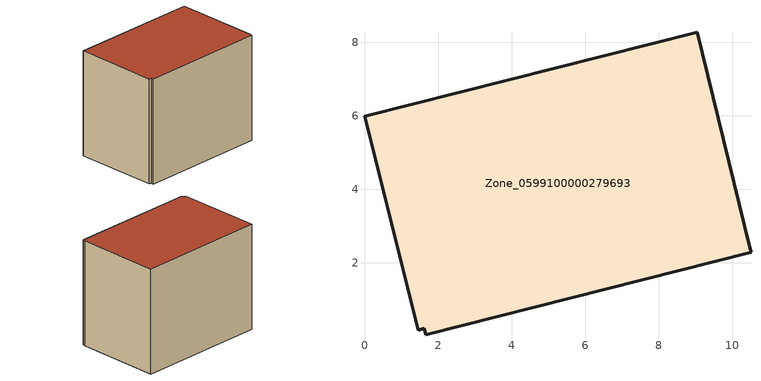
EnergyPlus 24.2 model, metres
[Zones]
Zone_0599100000279693
 floor ground (C_G): 1.46,0.17 0,5.98 9.06,8.27 10.48,2.43 10.52,2.28 1.66,0.04 1.62,0.21 z0
 wall outside (C_F): 0,5.98 1.46,0.17 1.62,0.21 1.66,0.04 10.52,2.28 10.48,2.43 9.06,8.27 0,5.98 z0:7.53
 roof outside (C_R): 10.52,2.28 10.48,2.43 9.06,8.27 0,5.98 1.46,0.17 1.62,0.21 1.66,0.04 z7.53
[BUILDING]
Pand.0599100000279693: North Axis=0; Terrain=City; Loads Convergence Tolerance Value=0.04; Temperature Convergence Tolerance Value=0.4; Solar Distribution=FullExterior; Maximum Number of Warmup Days=25; Minimum Number of Warmup Days=1
[Site:Location]
Rotterdam.The.Hague.AP_ZH_NLD Design_Conditions: Latitude=51.96; Longitude=4.45; Time Zone=1; Elevation=-4.5
[SITE:GROUNDTEMPERATURE:BUILDINGSURFACE]
18, 18, 18, 18, 18, 18, 18, 18, 18, 18, 18, 18
[MATERIAL] Thermal Absorptance=0.9; Solar Absorptance=0.7; Visible Absorptance=0.7
Name | Roughness | Thickness | Conductivity | Density | Specific Heat
G.TC.1965-1974 | MediumSmooth | 0.15 | 0.882353 | 540 | 1210
F.TC.1965-1974 | Rough | 0.3 | 0.697674 | 1920 | 840
R.TC.1965-1974 | MediumRough | 0.2 | 0.232558 | 1500 | 1000
[CONSTRUCTION]
C_G: G.TC.1965-1974
C_F: F.TC.1965-1974
C_R: R.TC.1965-1974
[ZONE]
Zone_0599100000279693: Type=1; Multiplier=1; Ceiling Height=Autocalculate; Volume=Autocalculate; Floor Area=autocalculate; Part of Total Floor Area=Yes
[ZONEINFILTRATION:DESIGNFLOWRATE]
Infil_Zone_0599100000279693: Zone or ZoneList or Space or SpaceList=Zone_0599100000279693; Schedule=AlwaysOn; Design Flow Rate Calculation Method=Flow/Area; Flow Rate per Floor Area=0.003; Constant Term Coefficient=1; Temperature Term Coefficient=0; Velocity Term Coefficient=0; Velocity Squared Term Coefficient=0
[HVACTEMPLATE:ZONE:IDEALLOADSAIRSYSTEM]
Zone_0599100000279693: Maximum Heating Supply Air Temperature=50; Minimum Cooling Supply Air Temperature=13; Maximum Heating Supply Air Humidity Ratio=0.0156; Minimum Cooling Supply Air Humidity Ratio=0.0077; Heating Limit=NoLimit; Cooling Limit=NoLimit; Dehumidification Control Type=ConstantSensibleHeatRatio; Cooling Sensible Heat Ratio=0.7; Dehumidification Setpoint=60; Humidification Control Type=None; Humidification Setpoint=30; Outdoor Air Method=None; Outdoor Air Flow Rate per Person=0.00944; Outdoor Air Flow Rate per Zone Floor Area=0; Outdoor Air Flow Rate per Zone=0; Demand Controlled Ventilation Type=None; Outdoor Air Economizer Type=NoEconomizer; Heat Recovery Type=None; Sensible Heat Recovery Effectiveness=0.7; Latent Heat Recovery Effectiveness=0.65
[ZONECONTROL:THERMOSTAT]
ThermostatControl_Zone_0599100000279693: Zone or ZoneList=Zone_0599100000279693; Control Type Schedule=DualSetpointControlType; Control 1=Thermostat_Zone_0599100000279693; Temperature Difference Between Cutout And Setpoint=0
[THERMOSTATSETPOINT:DUALSETPOINT]
Thermostat_Zone_0599100000279693: Heating Setpoint Temperature Schedule=HeatingSetpoint_Zone_0599100000279693; Cooling Setpoint Temperature Schedule=CoolingSetpoint_Zone_0599100000279693
[SCHEDULE:COMPACT]
HeatingSetpoint_Zone_0599100000279693: Through: 12/31, For: AllDays, Until: 24:00, 21
CoolingSetpoint_Zone_0599100000279693: Through: 12/31, For: AllDays, Until: 24:00, 24
DualSetpointControlType: Through: 12/31, For: AllDays, Until: 24:00, 4
AlwaysOn: Through: 12/31, For: AllDays, Until: 24:00, 1
